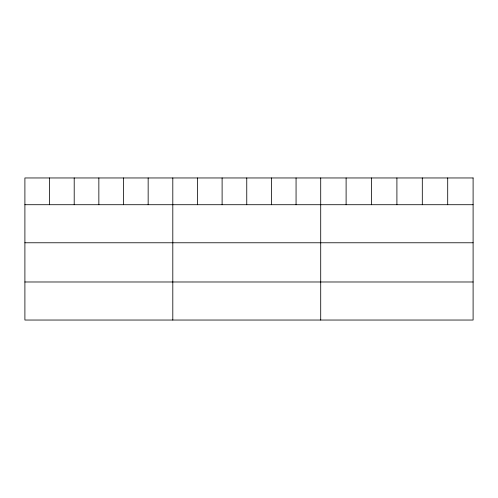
<?xml version="1.0" encoding="UTF-8"?>
<svg xmlns="http://www.w3.org/2000/svg" width="498" height="498" viewBox="0 0 498 498"><rect width="100%" height="100%" fill="white"/><g stroke="black" fill="none" stroke-linecap="round" stroke-linejoin="round"><path stroke-width="0.75" d="M24.9 204.715L473.1 204.715M24.9 242.775L473.1 242.775M24.9 281.986L473.1 281.986M447.702 177.96L447.702 204.715M422.304 177.96L422.304 204.715M396.906 177.96L396.906 204.715M371.508 177.96L371.508 204.715M346.11 177.96L346.11 204.715M320.712 177.96L320.712 320.04M296.061 177.96L296.061 204.715M271.41 177.96L271.41 204.715M246.759 177.96L246.759 204.715M222.108 177.96L222.108 204.715M197.457 177.96L197.457 204.715M172.806 177.96L172.806 320.04M148.155 177.96L148.155 204.715M123.504 177.96L123.504 204.715M98.853 177.96L98.853 204.715M74.202 177.96L74.202 204.715M49.551 177.96L49.551 204.715M473.1 177.96L24.9 177.96L24.9 320.04L473.1 320.04L473.1 177.96"/></g></svg>
